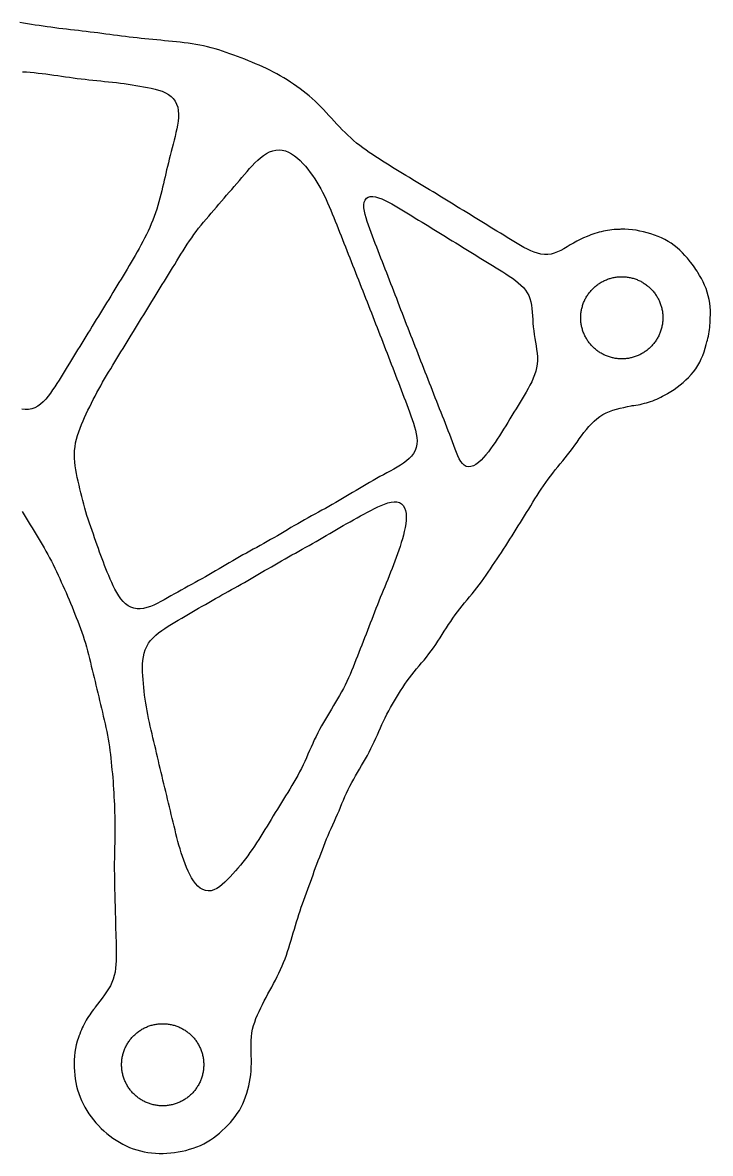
# Model space of a CAD drawing. Header units: metres. Extents: x -163 to 11, y -106 to 38.
# Drawn here: x -75.9 to 11.2, y -105.8 to 37.4 of the extents above; entities that cross this region are included whole.
import ezdxf

# ---------------------------------------------------------------- set-up
doc = ezdxf.new("R2010")
doc.units = ezdxf.units.M

msp = doc.modelspace()

# ---------------------------------------------------------------- linework, layer by layer
at = {"layer": 'ROCKER'}
for points in [[(-75.938, -24.535), (-75.68, -24.948), (-75.423, -25.362), (-75.166, -25.776), (-74.909, -26.189), (-74.653, -26.603), (-74.397, -27.017), (-74.142, -27.432), (-73.888, -27.847), (-73.637, -28.264), (-73.388, -28.682), (-73.144, -29.102), (-72.904, -29.525), (-72.671, -29.951), (-72.442, -30.38), (-72.22, -30.812), (-72.002, -31.248), (-71.789, -31.685), (-71.579, -32.125), (-71.372, -32.566), (-71.167, -33.009), (-70.963, -33.452), (-70.761, -33.897), (-70.562, -34.342), (-70.365, -34.789), (-70.171, -35.237), (-69.981, -35.688), (-69.794, -36.139), (-69.61, -36.593), (-69.428, -37.047), (-69.248, -37.503), (-69.069, -37.959), (-68.892, -38.415), (-68.716, -38.872), (-68.544, -39.331), (-68.378, -39.793), (-68.218, -40.258), (-68.065, -40.727), (-67.92, -41.199), (-67.783, -41.675), (-67.652, -42.154), (-67.525, -42.636), (-67.403, -43.119), (-67.283, -43.604), (-67.165, -44.089), (-67.047, -44.575), (-66.931, -45.061), (-66.814, -45.547), (-66.698, -46.034), (-66.582, -46.52), (-66.466, -47.006), (-66.35, -47.493), (-66.234, -47.979), (-66.118, -48.465), (-66.002, -48.952), (-65.886, -49.438), (-65.771, -49.924), (-65.657, -50.411), (-65.543, -50.897), (-65.431, -51.384), (-65.323, -51.87), (-65.218, -52.357), (-65.12, -52.844), (-65.028, -53.331), (-64.945, -53.818), (-64.87, -54.305), (-64.803, -54.792), (-64.744, -55.279), (-64.691, -55.766), (-64.641, -56.254), (-64.594, -56.741), (-64.548, -57.229), (-64.503, -57.716), (-64.46, -58.204), (-64.42, -58.691), (-64.383, -59.179), (-64.35, -59.667), (-64.321, -60.154), (-64.295, -60.642), (-64.272, -61.129), (-64.251, -61.617), (-64.233, -62.105), (-64.216, -62.592), (-64.202, -63.079), (-64.19, -63.567), (-64.182, -64.054), (-64.178, -64.541), (-64.179, -65.028), (-64.183, -65.515), (-64.192, -66.002), (-64.204, -66.489), (-64.217, -66.978), (-64.23, -67.467), (-64.242, -67.957), (-64.25, -68.448), (-64.255, -68.941), (-64.256, -69.435), (-64.254, -69.93), (-64.249, -70.426), (-64.242, -70.923), (-64.232, -71.421), (-64.222, -71.92), (-64.211, -72.418), (-64.199, -72.917), (-64.187, -73.417), (-64.175, -73.916), (-64.163, -74.415), (-64.151, -74.915), (-64.138, -75.414), (-64.125, -75.913), (-64.111, -76.413), (-64.097, -76.912), (-64.083, -77.411), (-64.068, -77.91), (-64.053, -78.409), (-64.039, -78.908), (-64.026, -79.407), (-64.015, -79.904), (-64.009, -80.401), (-64.009, -80.895), (-64.019, -81.386), (-64.043, -81.872), (-64.087, -82.35), (-64.156, -82.818), (-64.254, -83.274), (-64.385, -83.715), (-64.551, -84.142), (-64.751, -84.554), (-64.981, -84.954), (-65.236, -85.344), (-65.509, -85.728), (-65.794, -86.111), (-66.083, -86.496), (-66.373, -86.886), (-66.66, -87.282), (-66.738, -87.395), (-66.883, -87.571), (-67.052, -87.788), (-67.215, -88.009), (-67.373, -88.234), (-67.526, -88.463), (-67.673, -88.695), (-67.814, -88.931), (-67.949, -89.17), (-68.078, -89.413), (-68.202, -89.659), (-68.319, -89.907), (-68.43, -90.159), (-68.535, -90.413), (-68.634, -90.669), (-68.726, -90.928), (-68.74, -90.969), (-68.802, -91.13), (-68.954, -91.586), (-69.08, -92.047), (-69.18, -92.515), (-69.255, -92.987), (-69.307, -93.463), (-69.336, -93.942), (-69.347, -94.424), (-69.339, -94.906), (-69.315, -95.387), (-69.273, -95.867), (-69.212, -96.343), (-69.131, -96.816), (-69.028, -97.283), (-68.904, -97.744), (-68.757, -98.198), (-68.589, -98.646), (-68.401, -99.087), (-68.194, -99.519), (-67.969, -99.943), (-67.728, -100.358), (-67.47, -100.763), (-67.196, -101.157), (-66.905, -101.54), (-66.599, -101.91), (-66.276, -102.268), (-65.939, -102.612), (-65.585, -102.942), (-65.217, -103.258), (-64.835, -103.559), (-64.441, -103.845), (-64.034, -104.116), (-63.617, -104.37), (-63.191, -104.606), (-62.756, -104.823), (-62.314, -105.019), (-61.864, -105.192), (-61.408, -105.342), (-60.945, -105.468), (-60.477, -105.572), (-60.005, -105.653), (-59.529, -105.714), (-59.049, -105.755), (-58.568, -105.777), (-58.085, -105.78), (-57.601, -105.763), (-57.117, -105.728), (-56.633, -105.673), (-56.151, -105.599), (-55.671, -105.507), (-55.194, -105.396), (-54.723, -105.267), (-54.259, -105.12), (-53.804, -104.952), (-53.358, -104.764), (-52.925, -104.555), (-52.504, -104.325), (-52.096, -104.073), (-51.701, -103.802), (-51.317, -103.512), (-50.946, -103.207), (-50.584, -102.888), (-50.233, -102.558), (-49.892, -102.217), (-49.564, -101.866), (-49.251, -101.504), (-48.955, -101.131), (-48.679, -100.744), (-48.425, -100.344), (-48.194, -99.93), (-47.986, -99.504), (-47.798, -99.066), (-47.629, -98.619), (-47.478, -98.164), (-47.344, -97.704), (-47.226, -97.239), (-47.126, -96.77), (-47.045, -96.297), (-46.983, -95.822), (-46.94, -95.343), (-46.914, -94.862), (-46.903, -94.378), (-46.904, -93.894), (-46.912, -93.408), (-46.924, -92.923), (-46.934, -92.44), (-46.934, -91.958), (-46.92, -91.48), (-46.886, -91.006), (-46.826, -90.536), (-46.739, -90.07), (-46.623, -89.61), (-46.481, -89.153), (-46.316, -88.7), (-46.131, -88.25), (-45.931, -87.803), (-45.718, -87.358), (-45.497, -86.915), (-45.268, -86.474), (-45.035, -86.035), (-44.798, -85.597), (-44.559, -85.16), (-44.32, -84.722), (-44.084, -84.284), (-43.852, -83.844), (-43.626, -83.401), (-43.408, -82.956), (-43.199, -82.507), (-43, -82.054), (-42.812, -81.598), (-42.635, -81.138), (-42.467, -80.675), (-42.309, -80.21), (-42.158, -79.743), (-42.013, -79.275), (-41.873, -78.807), (-41.734, -78.339), (-41.596, -77.872), (-41.457, -77.406), (-41.317, -76.941), (-41.175, -76.476), (-41.03, -76.013), (-40.882, -75.551), (-40.732, -75.09), (-40.579, -74.629), (-40.423, -74.17), (-40.263, -73.712), (-40.1, -73.255), (-39.934, -72.798), (-39.767, -72.342), (-39.599, -71.886), (-39.431, -71.43), (-39.264, -70.974), (-39.097, -70.518), (-38.931, -70.062), (-38.763, -69.607), (-38.593, -69.151), (-38.423, -68.696), (-38.251, -68.241), (-38.08, -67.787), (-37.908, -67.332), (-37.735, -66.879), (-37.559, -66.426), (-37.377, -65.975), (-37.19, -65.525), (-36.995, -65.078), (-36.795, -64.632), (-36.592, -64.188), (-36.388, -63.743), (-36.187, -63.297), (-35.99, -62.85), (-35.799, -62.402), (-35.612, -61.952), (-35.427, -61.502), (-35.241, -61.053), (-35.049, -60.605), (-34.848, -60.161), (-34.638, -59.719), (-34.416, -59.28), (-34.184, -58.845), (-33.944, -58.412), (-33.697, -57.982), (-33.446, -57.552), (-33.193, -57.123), (-32.941, -56.694), (-32.691, -56.265), (-32.446, -55.835), (-32.207, -55.403), (-31.977, -54.97), (-31.755, -54.536), (-31.544, -54.102), (-31.341, -53.667), (-31.144, -53.232), (-30.952, -52.797), (-30.762, -52.363), (-30.57, -51.929), (-30.373, -51.496), (-30.171, -51.063), (-29.96, -50.63), (-29.741, -50.198), (-29.513, -49.766), (-29.278, -49.336), (-29.034, -48.906), (-28.785, -48.478), (-28.53, -48.052), (-28.271, -47.628), (-28.006, -47.207), (-27.736, -46.79), (-27.461, -46.379), (-27.178, -45.974), (-26.888, -45.578), (-26.59, -45.189), (-26.285, -44.809), (-25.973, -44.435), (-25.658, -44.064), (-25.341, -43.695), (-25.027, -43.323), (-24.718, -42.945), (-24.415, -42.561), (-24.119, -42.168), (-23.832, -41.768), (-23.551, -41.36), (-23.276, -40.947), (-23.006, -40.529), (-22.738, -40.109), (-22.471, -39.687), (-22.204, -39.266), (-21.936, -38.847), (-21.664, -38.43), (-21.389, -38.019), (-21.107, -37.613), (-20.818, -37.215), (-20.521, -36.826), (-20.217, -36.444), (-19.906, -36.069), (-19.591, -35.698), (-19.274, -35.328), (-18.959, -34.957), (-18.648, -34.581), (-18.343, -34.199), (-18.045, -33.809), (-17.754, -33.411), (-17.469, -33.007), (-17.188, -32.599), (-16.909, -32.188), (-16.632, -31.775), (-16.355, -31.361), (-16.078, -30.947), (-15.8, -30.534), (-15.523, -30.12), (-15.246, -29.706), (-14.971, -29.29), (-14.698, -28.873), (-14.428, -28.454), (-14.159, -28.033), (-13.893, -27.61), (-13.628, -27.187), (-13.364, -26.762), (-13.101, -26.337), (-12.839, -25.912), (-12.576, -25.486), (-12.314, -25.06), (-12.052, -24.635), (-11.79, -24.209), (-11.527, -23.784), (-11.263, -23.359), (-10.999, -22.935), (-10.732, -22.512), (-10.463, -22.092), (-10.191, -21.674), (-9.913, -21.259), (-9.63, -20.849), (-9.341, -20.444), (-9.044, -20.045), (-8.74, -19.65), (-8.431, -19.261), (-8.117, -18.875), (-7.801, -18.491), (-7.484, -18.107), (-7.17, -17.721), (-6.86, -17.332), (-6.555, -16.939), (-6.256, -16.541), (-5.961, -16.14), (-5.669, -15.737), (-5.378, -15.334), (-5.085, -14.934), (-4.787, -14.539), (-4.481, -14.153), (-4.166, -13.78), (-3.839, -13.423), (-3.498, -13.088), (-3.143, -12.778), (-2.772, -12.497), (-2.385, -12.248), (-1.982, -12.032), (-1.563, -11.849), (-1.13, -11.695), (-0.683, -11.564), (-0.226, -11.45), (0.241, -11.347), (0.714, -11.249), (1.191, -11.15), (1.325, -11.121), (1.519, -11.097), (1.791, -11.056), (2.061, -11.009), (2.331, -10.955), (2.599, -10.894), (2.866, -10.827), (3.131, -10.754), (3.394, -10.674), (3.654, -10.587), (3.913, -10.494), (4.17, -10.395), (4.423, -10.289), (4.675, -10.178), (4.923, -10.06), (5.168, -9.936), (5.411, -9.806), (5.65, -9.671), (5.744, -9.614), (5.8, -9.584), (6.214, -9.338), (6.616, -9.075), (7.008, -8.796), (7.388, -8.503), (7.756, -8.195), (8.112, -7.874), (8.454, -7.538), (8.778, -7.188), (9.083, -6.822), (9.366, -6.441), (9.625, -6.043), (9.86, -5.63), (10.07, -5.203), (10.256, -4.764), (10.421, -4.314), (10.566, -3.856), (10.695, -3.392), (10.782, -3.027), (10.833, -2.843), (10.9, -2.577), (10.96, -2.308), (11.013, -2.039), (11.06, -1.768), (11.1, -1.496), (11.133, -1.223), (11.16, -0.949), (11.18, -0.675), (11.193, -0.401), (11.199, -0.126), (11.199, -0.116), (11.204, -0.047), (11.217, 0.435), (11.211, 0.915), (11.182, 1.394), (11.13, 1.868), (11.052, 2.337), (10.947, 2.8), (10.816, 3.253), (10.662, 3.697), (10.485, 4.129), (10.29, 4.549), (10.079, 4.956), (9.856, 5.351), (9.623, 5.735), (9.579, 5.803), (9.529, 5.885), (9.382, 6.117), (9.229, 6.346), (9.07, 6.57), (8.906, 6.791), (8.737, 7.007), (8.662, 7.099), (8.588, 7.194), (8.302, 7.545), (8.002, 7.891), (7.687, 8.228), (7.357, 8.555), (7.011, 8.866), (6.647, 9.159), (6.265, 9.43), (5.867, 9.679), (5.453, 9.905), (5.024, 10.109), (4.584, 10.294), (4.135, 10.462), (3.679, 10.616), (3.217, 10.755), (2.752, 10.879), (2.283, 10.986), (1.81, 11.075), (1.336, 11.143), (0.858, 11.187), (0.378, 11.208), (-0.103, 11.204), (-0.236, 11.197), (-0.424, 11.192), (-0.698, 11.178), (-0.973, 11.158), (-1.246, 11.13), (-1.519, 11.097), (-1.791, 11.056), (-2.061, 11.009), (-2.331, 10.955), (-2.599, 10.894), (-2.866, 10.827), (-3.131, 10.754), (-3.394, 10.674), (-3.654, 10.587), (-3.913, 10.494), (-4.17, 10.395), (-4.3, 10.341), (-4.39, 10.308), (-4.837, 10.124), (-5.274, 9.921), (-5.7, 9.701), (-6.117, 9.467), (-6.526, 9.224), (-6.929, 8.98), (-7.331, 8.743), (-7.733, 8.524), (-8.137, 8.332), (-8.546, 8.179), (-8.96, 8.071), (-9.38, 8.015), (-9.804, 8.013), (-10.233, 8.064), (-10.663, 8.164), (-11.095, 8.308), (-11.527, 8.487), (-11.958, 8.693), (-12.388, 8.919), (-12.817, 9.159), (-13.245, 9.408), (-13.672, 9.663), (-14.099, 9.921), (-14.525, 10.181), (-14.951, 10.442), (-15.377, 10.704), (-15.803, 10.966), (-16.229, 11.227), (-16.655, 11.489), (-17.081, 11.751), (-17.507, 12.013), (-17.933, 12.275), (-18.359, 12.537), (-18.785, 12.799), (-19.211, 13.06), (-19.637, 13.322), (-20.063, 13.584), (-20.489, 13.846), (-20.915, 14.108), (-21.341, 14.369), (-21.767, 14.631), (-22.193, 14.893), (-22.619, 15.154), (-23.046, 15.415), (-23.473, 15.676), (-23.9, 15.936), (-24.327, 16.195), (-24.755, 16.454), (-25.183, 16.713), (-25.611, 16.97), (-26.04, 17.228), (-26.468, 17.485), (-26.897, 17.742), (-27.325, 18), (-27.753, 18.259), (-28.18, 18.519), (-28.606, 18.78), (-29.032, 19.043), (-29.456, 19.308), (-29.879, 19.574), (-30.301, 19.842), (-30.721, 20.111), (-31.14, 20.383), (-31.557, 20.658), (-31.97, 20.937), (-32.38, 21.221), (-32.784, 21.511), (-33.181, 21.809), (-33.57, 22.117), (-33.951, 22.435), (-34.324, 22.762), (-34.688, 23.1), (-35.045, 23.446), (-35.395, 23.799), (-35.74, 24.158), (-36.081, 24.522), (-36.42, 24.888), (-36.757, 25.256), (-37.095, 25.623), (-37.433, 25.99), (-37.775, 26.353), (-38.12, 26.712), (-38.47, 27.066), (-38.827, 27.412), (-39.191, 27.75), (-39.563, 28.078), (-39.943, 28.397), (-40.333, 28.704), (-40.73, 29.002), (-41.135, 29.291), (-41.546, 29.571), (-41.963, 29.843), (-42.385, 30.109), (-42.811, 30.368), (-43.241, 30.62), (-43.675, 30.865), (-44.113, 31.102), (-44.555, 31.331), (-45.002, 31.55), (-45.452, 31.761), (-45.906, 31.964), (-46.363, 32.16), (-46.823, 32.351), (-47.284, 32.538), (-47.747, 32.723), (-48.21, 32.905), (-48.675, 33.085), (-49.14, 33.262), (-49.607, 33.435), (-50.076, 33.602), (-50.548, 33.761), (-51.022, 33.911), (-51.499, 34.052), (-51.979, 34.183), (-52.461, 34.303), (-52.946, 34.413), (-53.434, 34.513), (-53.924, 34.602), (-54.415, 34.683), (-54.908, 34.755), (-55.403, 34.82), (-55.898, 34.879), (-56.395, 34.933), (-56.891, 34.984), (-57.389, 35.032), (-57.886, 35.079), (-58.383, 35.126), (-58.881, 35.173), (-59.378, 35.22), (-59.876, 35.269), (-60.373, 35.319), (-60.87, 35.372), (-61.367, 35.426), (-61.863, 35.483), (-62.359, 35.541), (-62.856, 35.602), (-63.351, 35.665), (-63.847, 35.73), (-64.342, 35.795), (-64.838, 35.861), (-65.333, 35.926), (-65.829, 35.991), (-66.325, 36.055), (-66.82, 36.117), (-67.316, 36.177), (-67.813, 36.236), (-68.309, 36.293), (-68.805, 36.35), (-69.302, 36.407), (-69.798, 36.464), (-70.294, 36.522), (-70.79, 36.582), (-71.286, 36.644), (-71.782, 36.708), (-72.277, 36.774), (-72.772, 36.843), (-73.267, 36.914), (-73.761, 36.987), (-74.255, 37.062), (-74.749, 37.138), (-75.243, 37.214), (-75.737, 37.291), (-76.231, 37.368)], [(-75.88, 31.147), (-75.386, 31.119), (-74.89, 31.082), (-74.394, 31.038), (-73.898, 30.987), (-73.402, 30.93), (-72.906, 30.869), (-72.412, 30.803), (-71.917, 30.734), (-71.423, 30.662), (-70.929, 30.588), (-70.435, 30.515), (-69.941, 30.444), (-69.447, 30.375), (-68.952, 30.309), (-68.457, 30.248), (-67.961, 30.19), (-67.465, 30.136), (-66.968, 30.084), (-66.471, 30.033), (-65.974, 29.984), (-65.477, 29.934), (-64.98, 29.883), (-64.484, 29.829), (-63.988, 29.773), (-63.492, 29.712), (-62.998, 29.647), (-62.503, 29.577), (-62.01, 29.503), (-61.518, 29.425), (-61.027, 29.343), (-60.538, 29.256), (-60.053, 29.164), (-59.573, 29.063), (-59.102, 28.951), (-58.644, 28.822), (-58.205, 28.671), (-57.792, 28.492), (-57.412, 28.279), (-57.073, 28.03), (-56.782, 27.742), (-56.543, 27.416), (-56.36, 27.053), (-56.232, 26.659), (-56.157, 26.239), (-56.129, 25.798), (-56.143, 25.341), (-56.189, 24.873), (-56.261, 24.399), (-56.353, 23.92), (-56.457, 23.439), (-56.569, 22.957), (-56.687, 22.474), (-56.808, 21.993), (-56.929, 21.513), (-57.051, 21.035), (-57.171, 20.561), (-57.29, 20.093), (-57.405, 19.63), (-57.518, 19.174), (-57.627, 18.725), (-57.733, 18.281), (-57.835, 17.842), (-57.936, 17.403), (-58.036, 16.964), (-58.138, 16.52), (-58.243, 16.07), (-58.354, 15.615), (-58.471, 15.154), (-58.597, 14.688), (-58.733, 14.22), (-58.879, 13.751), (-59.036, 13.283), (-59.203, 12.817), (-59.382, 12.353), (-59.57, 11.893), (-59.768, 11.436), (-59.976, 10.983), (-60.191, 10.534), (-60.414, 10.087), (-60.644, 9.644), (-60.879, 9.204), (-61.119, 8.766), (-61.363, 8.33), (-61.61, 7.895), (-61.861, 7.463), (-62.113, 7.032), (-62.368, 6.602), (-62.625, 6.172), (-62.882, 5.744), (-63.141, 5.316), (-63.401, 4.889), (-63.661, 4.462), (-63.922, 4.036), (-64.183, 3.609), (-64.445, 3.183), (-64.706, 2.757), (-64.968, 2.331), (-65.23, 1.905), (-65.491, 1.479), (-65.753, 1.053), (-66.015, 0.627), (-66.277, 0.201), (-66.539, -0.225), (-66.801, -0.651), (-67.062, -1.077), (-67.324, -1.503), (-67.586, -1.929), (-67.848, -2.355), (-68.11, -2.781), (-68.372, -3.207), (-68.633, -3.633), (-68.895, -4.059), (-69.157, -4.485), (-69.419, -4.911), (-69.681, -5.337), (-69.943, -5.762), (-70.205, -6.188), (-70.467, -6.614), (-70.729, -7.039), (-70.992, -7.464), (-71.256, -7.888), (-71.522, -8.309), (-71.791, -8.727), (-72.065, -9.138), (-72.346, -9.539), (-72.636, -9.925), (-72.938, -10.29), (-73.255, -10.626), (-73.589, -10.925), (-73.942, -11.179), (-74.314, -11.38), (-74.703, -11.523), (-75.108, -11.605), (-75.525, -11.625), (-75.95, -11.587)]]:
    msp.add_lwpolyline(points, dxfattribs=at)
for points in [[(-65.955, -30.093), (-66.109, -29.657), (-66.263, -29.213), (-66.42, -28.764), (-66.58, -28.308), (-66.744, -27.849), (-66.91, -27.386), (-67.077, -26.921), (-67.242, -26.454), (-67.405, -25.984), (-67.562, -25.513), (-67.713, -25.038), (-67.857, -24.562), (-67.994, -24.082), (-68.126, -23.601), (-68.252, -23.118), (-68.375, -22.634), (-68.494, -22.149), (-68.611, -21.664), (-68.725, -21.177), (-68.835, -20.691), (-68.94, -20.204), (-69.038, -19.717), (-69.126, -19.23), (-69.2, -18.743), (-69.255, -18.257), (-69.289, -17.771), (-69.297, -17.287), (-69.277, -16.805), (-69.228, -16.326), (-69.149, -15.849), (-69.043, -15.376), (-68.912, -14.907), (-68.76, -14.441), (-68.59, -13.978), (-68.407, -13.518), (-68.213, -13.061), (-68.01, -12.606), (-67.802, -12.152), (-67.589, -11.701), (-67.371, -11.252), (-67.149, -10.804), (-66.924, -10.358), (-66.694, -9.915), (-66.46, -9.473), (-66.222, -9.034), (-65.979, -8.598), (-65.733, -8.163), (-65.483, -7.73), (-65.23, -7.299), (-64.974, -6.87), (-64.716, -6.442), (-64.457, -6.014), (-64.197, -5.587), (-63.936, -5.16), (-63.675, -4.734), (-63.414, -4.308), (-63.152, -3.882), (-62.89, -3.456), (-62.628, -3.03), (-62.367, -2.604), (-62.105, -2.178), (-61.843, -1.752), (-61.581, -1.326), (-61.319, -0.9), (-61.057, -0.474), (-60.795, -0.048), (-60.534, 0.378), (-60.272, 0.804), (-60.01, 1.23), (-59.748, 1.656), (-59.486, 2.081), (-59.224, 2.507), (-58.962, 2.933), (-58.701, 3.359), (-58.439, 3.785), (-58.177, 4.211), (-57.915, 4.637), (-57.653, 5.063), (-57.391, 5.489), (-57.129, 5.915), (-56.867, 6.341), (-56.605, 6.767), (-56.343, 7.192), (-56.08, 7.617), (-55.816, 8.042), (-55.551, 8.466), (-55.284, 8.887), (-55.014, 9.307), (-54.739, 9.723), (-54.459, 10.135), (-54.172, 10.542), (-53.878, 10.942), (-53.576, 11.337), (-53.267, 11.725), (-52.951, 12.108), (-52.631, 12.488), (-52.307, 12.865), (-51.983, 13.241), (-51.658, 13.618), (-51.334, 13.995), (-51.011, 14.373), (-50.689, 14.752), (-50.365, 15.129), (-50.041, 15.507), (-49.716, 15.883), (-49.389, 16.258), (-49.063, 16.634), (-48.738, 17.01), (-48.414, 17.387), (-48.09, 17.764), (-47.768, 18.142), (-47.444, 18.517), (-47.117, 18.888), (-46.785, 19.252), (-46.445, 19.604), (-46.097, 19.94), (-45.738, 20.253), (-45.369, 20.539), (-44.989, 20.788), (-44.599, 20.993), (-44.201, 21.146), (-43.797, 21.241), (-43.39, 21.272), (-42.982, 21.239), (-42.58, 21.142), (-42.184, 20.986), (-41.799, 20.776), (-41.425, 20.52), (-41.064, 20.226), (-40.717, 19.902), (-40.382, 19.553), (-40.059, 19.187), (-39.748, 18.806), (-39.448, 18.413), (-39.159, 18.01), (-38.881, 17.6), (-38.615, 17.181), (-38.359, 16.755), (-38.116, 16.323), (-37.883, 15.884), (-37.661, 15.439), (-37.448, 14.99), (-37.244, 14.537), (-37.045, 14.081), (-36.852, 13.622), (-36.661, 13.162), (-36.473, 12.7), (-36.286, 12.238), (-36.1, 11.776), (-35.916, 11.313), (-35.732, 10.849), (-35.549, 10.386), (-35.366, 9.922), (-35.183, 9.458), (-35, 8.995), (-34.816, 8.531), (-34.633, 8.068), (-34.45, 7.604), (-34.267, 7.141), (-34.085, 6.677), (-33.902, 6.213), (-33.719, 5.749), (-33.536, 5.286), (-33.353, 4.822), (-33.17, 4.358), (-32.987, 3.895), (-32.805, 3.431), (-32.622, 2.967), (-32.44, 2.503), (-32.258, 2.039), (-32.075, 1.575), (-31.893, 1.111), (-31.71, 0.647), (-31.528, 0.183), (-31.347, -0.282), (-31.166, -0.746), (-30.985, -1.211), (-30.804, -1.675), (-30.623, -2.14), (-30.442, -2.605), (-30.261, -3.07), (-30.08, -3.535), (-29.901, -4), (-29.721, -4.465), (-29.543, -4.931), (-29.364, -5.397), (-29.185, -5.863), (-29.006, -6.329), (-28.827, -6.794), (-28.648, -7.26), (-28.47, -7.726), (-28.292, -8.193), (-28.114, -8.659), (-27.937, -9.126), (-27.76, -9.592), (-27.582, -10.058), (-27.405, -10.525), (-27.228, -10.991), (-27.052, -11.457), (-26.878, -11.923), (-26.708, -12.39), (-26.544, -12.856), (-26.388, -13.321), (-26.244, -13.785), (-26.119, -14.246), (-26.019, -14.702), (-25.953, -15.15), (-25.929, -15.589), (-25.955, -16.014), (-26.036, -16.422), (-26.175, -16.809), (-26.372, -17.174), (-26.624, -17.515), (-26.924, -17.832), (-27.264, -18.127), (-27.638, -18.404), (-28.036, -18.665), (-28.451, -18.915), (-28.877, -19.158), (-29.311, -19.397), (-29.747, -19.634), (-30.185, -19.871), (-30.623, -20.111), (-31.06, -20.353), (-31.495, -20.597), (-31.928, -20.845), (-32.36, -21.096), (-32.791, -21.35), (-33.22, -21.605), (-33.648, -21.862), (-34.076, -22.119), (-34.505, -22.377), (-34.933, -22.633), (-35.363, -22.888), (-35.794, -23.14), (-36.227, -23.39), (-36.661, -23.636), (-37.097, -23.88), (-37.534, -24.122), (-37.972, -24.361), (-38.411, -24.6), (-38.849, -24.839), (-39.287, -25.079), (-39.724, -25.321), (-40.16, -25.565), (-40.594, -25.812), (-41.026, -26.062), (-41.458, -26.314), (-41.888, -26.568), (-42.317, -26.823), (-42.746, -27.079), (-43.176, -27.333), (-43.606, -27.587), (-44.038, -27.838), (-44.471, -28.087), (-44.905, -28.334), (-45.341, -28.578), (-45.778, -28.82), (-46.216, -29.061), (-46.654, -29.301), (-47.092, -29.541), (-47.53, -29.782), (-47.966, -30.025), (-48.402, -30.27), (-48.836, -30.517), (-49.269, -30.766), (-49.701, -31.018), (-50.131, -31.271), (-50.562, -31.524), (-50.992, -31.778), (-51.422, -32.032), (-51.854, -32.284), (-52.286, -32.534), (-52.719, -32.782), (-53.154, -33.028), (-53.59, -33.271), (-54.027, -33.513), (-54.465, -33.754), (-54.903, -33.995), (-55.341, -34.235), (-55.778, -34.477), (-56.215, -34.72), (-56.65, -34.964), (-57.085, -35.209), (-57.518, -35.453), (-57.951, -35.695), (-58.384, -35.93), (-58.818, -36.154), (-59.251, -36.361), (-59.684, -36.542), (-60.116, -36.69), (-60.544, -36.795), (-60.966, -36.85), (-61.378, -36.846), (-61.775, -36.779), (-62.154, -36.649), (-62.511, -36.456), (-62.845, -36.206), (-63.154, -35.904), (-63.439, -35.56), (-63.702, -35.183), (-63.946, -34.781), (-64.173, -34.362), (-64.386, -33.933), (-64.588, -33.5), (-64.781, -33.067), (-64.967, -32.637), (-65.145, -32.211), (-65.317, -31.788), (-65.483, -31.368), (-65.644, -30.947), (-65.801, -30.522)], [(-11.513, 2.032), (-11.434, 1.612), (-11.379, 1.175), (-11.341, 0.724), (-11.313, 0.262), (-11.285, -0.209), (-11.253, -0.685), (-11.212, -1.164), (-11.158, -1.645), (-11.093, -2.125), (-11.017, -2.604), (-10.935, -3.081), (-10.853, -3.555), (-10.779, -4.025), (-10.72, -4.492), (-10.685, -4.955), (-10.681, -5.414), (-10.712, -5.87), (-10.782, -6.322), (-10.89, -6.77), (-11.033, -7.215), (-11.207, -7.657), (-11.406, -8.095), (-11.626, -8.53), (-11.86, -8.963), (-12.104, -9.394), (-12.355, -9.823), (-12.611, -10.251), (-12.869, -10.679), (-13.129, -11.105), (-13.39, -11.532), (-13.651, -11.958), (-13.913, -12.384), (-14.175, -12.81), (-14.438, -13.235), (-14.701, -13.66), (-14.965, -14.085), (-15.23, -14.509), (-15.497, -14.93), (-15.767, -15.35), (-16.041, -15.766), (-16.32, -16.177), (-16.605, -16.581), (-16.898, -16.973), (-17.198, -17.35), (-17.507, -17.706), (-17.824, -18.032), (-18.146, -18.319), (-18.47, -18.556), (-18.793, -18.732), (-19.107, -18.838), (-19.407, -18.866), (-19.689, -18.812), (-19.949, -18.676), (-20.185, -18.463), (-20.398, -18.182), (-20.592, -17.845), (-20.772, -17.463), (-20.942, -17.048), (-21.108, -16.612), (-21.273, -16.162), (-21.441, -15.704), (-21.612, -15.242), (-21.787, -14.778), (-21.965, -14.313), (-22.145, -13.849), (-22.327, -13.385), (-22.511, -12.92), (-22.694, -12.457), (-22.879, -11.993), (-23.063, -11.529), (-23.246, -11.065), (-23.429, -10.6), (-23.612, -10.136), (-23.794, -9.671), (-23.975, -9.206), (-24.157, -8.742), (-24.339, -8.277), (-24.521, -7.812), (-24.703, -7.347), (-24.884, -6.882), (-25.066, -6.417), (-25.247, -5.952), (-25.428, -5.487), (-25.609, -5.022), (-25.79, -4.556), (-25.972, -4.091), (-26.153, -3.626), (-26.334, -3.161), (-26.515, -2.696), (-26.696, -2.231), (-26.877, -1.765), (-27.058, -1.3), (-27.239, -0.835), (-27.42, -0.369), (-27.601, 0.096), (-27.782, 0.561), (-27.963, 1.026), (-28.143, 1.492), (-28.324, 1.957), (-28.504, 2.423), (-28.684, 2.888), (-28.865, 3.353), (-29.046, 3.819), (-29.227, 4.284), (-29.408, 4.749), (-29.588, 5.215), (-29.768, 5.68), (-29.948, 6.146), (-30.129, 6.611), (-30.309, 7.076), (-30.49, 7.541), (-30.671, 8.006), (-30.851, 8.472), (-31.031, 8.937), (-31.211, 9.402), (-31.39, 9.868), (-31.568, 10.333), (-31.744, 10.798), (-31.917, 11.262), (-32.084, 11.725), (-32.24, 12.185), (-32.382, 12.64), (-32.501, 13.086), (-32.591, 13.516), (-32.644, 13.923), (-32.65, 14.298), (-32.604, 14.63), (-32.5, 14.908), (-32.338, 15.125), (-32.118, 15.273), (-31.846, 15.351), (-31.529, 15.361), (-31.175, 15.308), (-30.793, 15.2), (-30.393, 15.048), (-29.979, 14.861), (-29.558, 14.648), (-29.133, 14.417), (-28.707, 14.173), (-28.28, 13.923), (-27.852, 13.667), (-27.426, 13.409), (-26.999, 13.149), (-26.572, 12.889), (-26.146, 12.627), (-25.72, 12.366), (-25.294, 12.104), (-24.868, 11.842), (-24.442, 11.581), (-24.016, 11.319), (-23.59, 11.057), (-23.164, 10.795), (-22.738, 10.533), (-22.312, 10.271), (-21.886, 10.01), (-21.46, 9.748), (-21.034, 9.486), (-20.608, 9.224), (-20.182, 8.962), (-19.757, 8.7), (-19.331, 8.438), (-18.905, 8.177), (-18.479, 7.915), (-18.053, 7.653), (-17.627, 7.391), (-17.201, 7.129), (-16.775, 6.867), (-16.35, 6.605), (-15.926, 6.342), (-15.502, 6.078), (-15.082, 5.814), (-14.665, 5.547), (-14.256, 5.278), (-13.856, 5.005), (-13.472, 4.726), (-13.107, 4.44), (-12.769, 4.144), (-12.462, 3.836), (-12.192, 3.513), (-11.961, 3.172), (-11.772, 2.812), (-11.624, 2.432)], [(-2.723, -4.43), (-2.831, -4.362), (-2.937, -4.291), (-3.042, -4.218), (-3.144, -4.142), (-3.245, -4.063), (-3.344, -3.982), (-3.441, -3.899), (-3.535, -3.813), (-3.628, -3.726), (-3.718, -3.635), (-3.806, -3.543), (-3.892, -3.449), (-3.975, -3.352), (-4.056, -3.253), (-4.135, -3.153), (-4.211, -3.051), (-4.285, -2.946), (-4.356, -2.84), (-4.424, -2.732), (-4.49, -2.623), (-4.553, -2.512), (-4.613, -2.4), (-4.671, -2.286), (-4.725, -2.17), (-4.777, -2.054), (-4.826, -1.936), (-4.872, -1.817), (-4.915, -1.697), (-4.956, -1.576), (-4.993, -1.453), (-5.027, -1.331), (-5.058, -1.207), (-5.086, -1.082), (-5.111, -0.957), (-5.133, -0.831), (-5.152, -0.705), (-5.168, -0.579), (-5.18, -0.452), (-5.19, -0.324), (-5.196, -0.197), (-5.2, -0.069), (-5.2, 0.058), (-5.197, 0.186), (-5.191, 0.313), (-5.181, 0.441), (-5.169, 0.568), (-5.153, 0.694), (-5.135, 0.821), (-5.113, 0.947), (-5.088, 1.072), (-5.061, 1.196), (-5.03, 1.32), (-4.996, 1.443), (-4.959, 1.565), (-4.919, 1.687), (-4.876, 1.807), (-4.83, 1.926), (-4.782, 2.044), (-4.73, 2.161), (-4.675, 2.276), (-4.618, 2.39), (-4.558, 2.503), (-4.495, 2.614), (-4.43, 2.723), (-4.362, 2.831), (-4.291, 2.937), (-4.218, 3.042), (-4.142, 3.144), (-4.063, 3.245), (-3.982, 3.344), (-3.899, 3.441), (-3.813, 3.535), (-3.726, 3.628), (-3.635, 3.718), (-3.543, 3.806), (-3.449, 3.892), (-3.352, 3.975), (-3.253, 4.056), (-3.153, 4.135), (-3.051, 4.211), (-2.946, 4.285), (-2.84, 4.356), (-2.732, 4.424), (-2.623, 4.49), (-2.512, 4.553), (-2.4, 4.613), (-2.286, 4.671), (-2.17, 4.725), (-2.054, 4.777), (-1.936, 4.826), (-1.817, 4.872), (-1.697, 4.915), (-1.576, 4.956), (-1.453, 4.993), (-1.331, 5.027), (-1.207, 5.058), (-1.082, 5.086), (-0.957, 5.111), (-0.831, 5.133), (-0.705, 5.152), (-0.579, 5.168), (-0.452, 5.18), (-0.324, 5.19), (-0.197, 5.196), (-0.069, 5.2), (0.058, 5.2), (0.186, 5.197), (0.313, 5.191), (0.441, 5.181), (0.568, 5.169), (0.694, 5.153), (0.821, 5.135), (0.947, 5.113), (1.072, 5.088), (1.196, 5.061), (1.32, 5.03), (1.443, 4.996), (1.565, 4.959), (1.687, 4.919), (1.807, 4.876), (1.926, 4.83), (2.044, 4.782), (2.161, 4.73), (2.276, 4.675), (2.39, 4.618), (2.503, 4.558), (2.614, 4.495), (2.723, 4.43), (2.831, 4.362), (2.937, 4.291), (3.042, 4.218), (3.144, 4.142), (3.245, 4.063), (3.344, 3.982), (3.441, 3.899), (3.535, 3.813), (3.628, 3.726), (3.718, 3.635), (3.806, 3.543), (3.892, 3.449), (3.975, 3.352), (4.056, 3.253), (4.135, 3.153), (4.211, 3.051), (4.285, 2.946), (4.356, 2.84), (4.424, 2.732), (4.49, 2.623), (4.553, 2.512), (4.613, 2.4), (4.671, 2.286), (4.725, 2.17), (4.777, 2.054), (4.826, 1.936), (4.872, 1.817), (4.915, 1.697), (4.956, 1.576), (4.993, 1.453), (5.027, 1.331), (5.058, 1.207), (5.086, 1.082), (5.111, 0.957), (5.133, 0.831), (5.152, 0.705), (5.168, 0.579), (5.18, 0.452), (5.19, 0.324), (5.196, 0.197), (5.2, 0.069), (5.2, -0.058), (5.197, -0.186), (5.191, -0.313), (5.181, -0.441), (5.169, -0.568), (5.153, -0.694), (5.135, -0.821), (5.113, -0.947), (5.088, -1.072), (5.061, -1.196), (5.03, -1.32), (4.996, -1.443), (4.959, -1.565), (4.919, -1.687), (4.876, -1.807), (4.83, -1.926), (4.782, -2.044), (4.73, -2.161), (4.675, -2.276), (4.618, -2.39), (4.558, -2.503), (4.495, -2.614), (4.43, -2.723), (4.362, -2.831), (4.291, -2.937), (4.218, -3.042), (4.142, -3.144), (4.063, -3.245), (3.982, -3.344), (3.899, -3.441), (3.813, -3.535), (3.726, -3.628), (3.635, -3.718), (3.543, -3.806), (3.449, -3.892), (3.352, -3.975), (3.253, -4.056), (3.153, -4.135), (3.051, -4.211), (2.946, -4.285), (2.84, -4.356), (2.732, -4.424), (2.623, -4.49), (2.512, -4.553), (2.4, -4.613), (2.286, -4.671), (2.17, -4.725), (2.054, -4.777), (1.936, -4.826), (1.817, -4.872), (1.697, -4.915), (1.576, -4.956), (1.453, -4.993), (1.331, -5.027), (1.207, -5.058), (1.082, -5.086), (0.957, -5.111), (0.831, -5.133), (0.705, -5.152), (0.579, -5.168), (0.452, -5.18), (0.324, -5.19), (0.197, -5.196), (0.069, -5.2), (-0.058, -5.2), (-0.186, -5.197), (-0.313, -5.191), (-0.441, -5.181), (-0.568, -5.169), (-0.694, -5.153), (-0.821, -5.135), (-0.947, -5.113), (-1.072, -5.088), (-1.196, -5.061), (-1.32, -5.03), (-1.443, -4.996), (-1.565, -4.959), (-1.687, -4.919), (-1.807, -4.876), (-1.926, -4.83), (-2.044, -4.782), (-2.161, -4.73), (-2.276, -4.675), (-2.39, -4.618), (-2.503, -4.558), (-2.614, -4.495)], [(-48.606, -33.957), (-48.196, -33.727), (-47.781, -33.492), (-47.363, -33.254), (-46.941, -33.011), (-46.516, -32.764), (-46.089, -32.515), (-45.661, -32.263), (-45.232, -32.011), (-44.802, -31.759), (-44.371, -31.507), (-43.939, -31.256), (-43.506, -31.006), (-43.072, -30.758), (-42.637, -30.512), (-42.202, -30.267), (-41.765, -30.024), (-41.329, -29.781), (-40.892, -29.538), (-40.455, -29.295), (-40.019, -29.052), (-39.583, -28.807), (-39.148, -28.56), (-38.714, -28.313), (-38.281, -28.063), (-37.849, -27.812), (-37.418, -27.56), (-36.987, -27.308), (-36.555, -27.056), (-36.124, -26.804), (-35.691, -26.554), (-35.258, -26.305), (-34.824, -26.057), (-34.389, -25.811), (-33.954, -25.566), (-33.517, -25.323), (-33.08, -25.082), (-32.642, -24.843), (-32.203, -24.608), (-31.764, -24.376), (-31.326, -24.152), (-30.889, -23.939), (-30.455, -23.744), (-30.026, -23.573), (-29.606, -23.435), (-29.202, -23.339), (-28.82, -23.297), (-28.468, -23.315), (-28.154, -23.399), (-27.884, -23.552), (-27.664, -23.773), (-27.497, -24.057), (-27.382, -24.395), (-27.316, -24.778), (-27.295, -25.196), (-27.312, -25.639), (-27.362, -26.098), (-27.438, -26.568), (-27.536, -27.042), (-27.652, -27.518), (-27.782, -27.993), (-27.924, -28.467), (-28.077, -28.939), (-28.236, -29.409), (-28.402, -29.878), (-28.571, -30.345), (-28.743, -30.811), (-28.917, -31.277), (-29.094, -31.741), (-29.274, -32.204), (-29.456, -32.666), (-29.642, -33.127), (-29.83, -33.586), (-30.018, -34.046), (-30.207, -34.505), (-30.394, -34.965), (-30.579, -35.426), (-30.762, -35.888), (-30.942, -36.351), (-31.122, -36.814), (-31.302, -37.277), (-31.481, -37.741), (-31.661, -38.205), (-31.842, -38.668), (-32.022, -39.132), (-32.201, -39.596), (-32.381, -40.059), (-32.561, -40.523), (-32.742, -40.986), (-32.924, -41.449), (-33.108, -41.911), (-33.292, -42.373), (-33.476, -42.835), (-33.66, -43.296), (-33.844, -43.758), (-34.029, -44.219), (-34.217, -44.678), (-34.409, -45.136), (-34.607, -45.591), (-34.814, -46.041), (-35.03, -46.488), (-35.255, -46.931), (-35.489, -47.37), (-35.732, -47.805), (-35.98, -48.237), (-36.233, -48.667), (-36.489, -49.096), (-36.746, -49.524), (-37.004, -49.952), (-37.262, -50.38), (-37.517, -50.809), (-37.769, -51.24), (-38.017, -51.673), (-38.258, -52.108), (-38.491, -52.548), (-38.716, -52.991), (-38.932, -53.438), (-39.14, -53.889), (-39.342, -54.342), (-39.539, -54.798), (-39.736, -55.253), (-39.935, -55.708), (-40.139, -56.161), (-40.35, -56.61), (-40.57, -57.055), (-40.799, -57.496), (-41.036, -57.934), (-41.281, -58.368), (-41.531, -58.799), (-41.785, -59.229), (-42.042, -59.657), (-42.301, -60.085), (-42.561, -60.511), (-42.823, -60.938), (-43.084, -61.364), (-43.346, -61.79), (-43.607, -62.216), (-43.869, -62.642), (-44.131, -63.068), (-44.393, -63.494), (-44.655, -63.919), (-44.917, -64.345), (-45.18, -64.77), (-45.443, -65.195), (-45.707, -65.62), (-45.974, -66.042), (-46.242, -66.463), (-46.515, -66.881), (-46.792, -67.295), (-47.076, -67.704), (-47.366, -68.107), (-47.665, -68.504), (-47.971, -68.894), (-48.285, -69.278), (-48.605, -69.657), (-48.929, -70.03), (-49.256, -70.397), (-49.586, -70.758), (-49.919, -71.108), (-50.254, -71.441), (-50.594, -71.75), (-50.939, -72.024), (-51.29, -72.252), (-51.646, -72.424), (-52.005, -72.528), (-52.362, -72.56), (-52.713, -72.514), (-53.052, -72.393), (-53.376, -72.2), (-53.681, -71.942), (-53.965, -71.631), (-54.229, -71.275), (-54.474, -70.885), (-54.7, -70.469), (-54.912, -70.034), (-55.109, -69.587), (-55.294, -69.13), (-55.467, -68.666), (-55.63, -68.196), (-55.783, -67.723), (-55.928, -67.246), (-56.066, -66.767), (-56.197, -66.285), (-56.324, -65.802), (-56.447, -65.318), (-56.567, -64.833), (-56.686, -64.348), (-56.804, -63.862), (-56.921, -63.376), (-57.038, -62.89), (-57.155, -62.404), (-57.272, -61.917), (-57.389, -61.431), (-57.506, -60.945), (-57.624, -60.459), (-57.742, -59.974), (-57.86, -59.488), (-57.978, -59.002), (-58.096, -58.516), (-58.213, -58.03), (-58.329, -57.544), (-58.445, -57.057), (-58.56, -56.571), (-58.674, -56.084), (-58.788, -55.597), (-58.902, -55.11), (-59.016, -54.624), (-59.13, -54.137), (-59.245, -53.65), (-59.359, -53.163), (-59.473, -52.677), (-59.586, -52.19), (-59.698, -51.703), (-59.807, -51.215), (-59.913, -50.727), (-60.014, -50.239), (-60.109, -49.749), (-60.198, -49.259), (-60.278, -48.767), (-60.352, -48.275), (-60.417, -47.781), (-60.477, -47.287), (-60.53, -46.792), (-60.578, -46.298), (-60.62, -45.803), (-60.655, -45.31), (-60.679, -44.818), (-60.688, -44.329), (-60.678, -43.846), (-60.642, -43.369), (-60.576, -42.903), (-60.474, -42.451), (-60.332, -42.016), (-60.148, -41.601), (-59.922, -41.208), (-59.655, -40.84), (-59.35, -40.496), (-59.012, -40.174), (-58.645, -39.873), (-58.257, -39.588), (-57.853, -39.316), (-57.437, -39.054), (-57.013, -38.798), (-56.585, -38.545), (-56.155, -38.293), (-55.724, -38.042), (-55.293, -37.79), (-54.863, -37.537), (-54.433, -37.284), (-54.003, -37.03), (-53.575, -36.777), (-53.147, -36.525), (-52.72, -36.275), (-52.296, -36.028), (-51.874, -35.785), (-51.455, -35.546), (-51.041, -35.312), (-50.631, -35.081), (-50.224, -34.855), (-49.82, -34.631), (-49.417, -34.407), (-49.013, -34.183)], [(-60.745, -99.056), (-60.855, -98.991), (-60.963, -98.922), (-61.069, -98.852), (-61.173, -98.778), (-61.276, -98.702), (-61.376, -98.624), (-61.475, -98.543), (-61.572, -98.46), (-61.667, -98.374), (-61.759, -98.286), (-61.849, -98.196), (-61.938, -98.104), (-62.023, -98.009), (-62.107, -97.913), (-62.188, -97.814), (-62.266, -97.714), (-62.343, -97.611), (-62.416, -97.507), (-62.487, -97.401), (-62.556, -97.293), (-62.621, -97.184), (-62.684, -97.073), (-62.745, -96.96), (-62.802, -96.846), (-62.857, -96.731), (-62.909, -96.614), (-62.958, -96.497), (-63.004, -96.378), (-63.047, -96.257), (-63.087, -96.136), (-63.124, -96.014), (-63.158, -95.891), (-63.189, -95.768), (-63.218, -95.643), (-63.243, -95.518), (-63.265, -95.392), (-63.283, -95.266), (-63.299, -95.139), (-63.312, -95.012), (-63.321, -94.885), (-63.328, -94.758), (-63.331, -94.63), (-63.331, -94.502), (-63.328, -94.375), (-63.322, -94.247), (-63.313, -94.12), (-63.3, -93.993), (-63.285, -93.866), (-63.266, -93.74), (-63.245, -93.614), (-63.22, -93.489), (-63.192, -93.365), (-63.161, -93.241), (-63.127, -93.118), (-63.09, -92.995), (-63.05, -92.874), (-63.007, -92.754), (-62.962, -92.635), (-62.913, -92.517), (-62.861, -92.4), (-62.807, -92.285), (-62.75, -92.171), (-62.69, -92.058), (-62.627, -91.947), (-62.561, -91.838), (-62.493, -91.73), (-62.422, -91.623), (-62.349, -91.519), (-62.273, -91.416), (-62.195, -91.316), (-62.114, -91.217), (-62.03, -91.12), (-61.945, -91.026), (-61.857, -90.933), (-61.767, -90.843), (-61.674, -90.755), (-61.58, -90.669), (-61.483, -90.585), (-61.385, -90.504), (-61.284, -90.426), (-61.182, -90.35), (-61.078, -90.276), (-60.972, -90.205), (-60.864, -90.137), (-60.754, -90.071), (-60.643, -90.008), (-60.531, -89.948), (-60.417, -89.89), (-60.302, -89.835), (-60.185, -89.784), (-60.067, -89.735), (-59.948, -89.688), (-59.828, -89.645), (-59.707, -89.605), (-59.585, -89.568), (-59.462, -89.534), (-59.338, -89.503), (-59.214, -89.475), (-59.089, -89.45), (-58.963, -89.428), (-58.837, -89.409), (-58.71, -89.393), (-58.583, -89.38), (-58.456, -89.371), (-58.328, -89.364), (-58.201, -89.361), (-58.073, -89.361), (-57.945, -89.364), (-57.818, -89.37), (-57.691, -89.379), (-57.564, -89.392), (-57.437, -89.407), (-57.311, -89.426), (-57.185, -89.448), (-57.06, -89.472), (-56.935, -89.5), (-56.811, -89.531), (-56.688, -89.565), (-56.566, -89.602), (-56.445, -89.642), (-56.325, -89.685), (-56.206, -89.731), (-56.088, -89.779), (-55.971, -89.831), (-55.855, -89.885), (-55.741, -89.943), (-55.629, -90.003), (-55.518, -90.065), (-55.408, -90.131), (-55.3, -90.199), (-55.194, -90.27), (-55.09, -90.343), (-54.987, -90.419), (-54.886, -90.498), (-54.788, -90.578), (-54.691, -90.662), (-54.596, -90.747), (-54.504, -90.835), (-54.413, -90.925), (-54.325, -91.018), (-54.239, -91.112), (-54.156, -91.209), (-54.075, -91.307), (-53.996, -91.408), (-53.92, -91.51), (-53.847, -91.615), (-53.776, -91.721), (-53.707, -91.828), (-53.641, -91.938), (-53.578, -92.049), (-53.518, -92.161), (-53.461, -92.275), (-53.406, -92.39), (-53.354, -92.507), (-53.305, -92.625), (-53.259, -92.744), (-53.216, -92.864), (-53.176, -92.985), (-53.139, -93.107), (-53.105, -93.23), (-53.073, -93.354), (-53.045, -93.479), (-53.02, -93.604), (-52.998, -93.729), (-52.979, -93.856), (-52.964, -93.982), (-52.951, -94.109), (-52.942, -94.237), (-52.935, -94.364), (-52.932, -94.492), (-52.932, -94.619), (-52.935, -94.747), (-52.941, -94.874), (-52.95, -95.002), (-52.962, -95.129), (-52.978, -95.255), (-52.997, -95.382), (-53.018, -95.507), (-53.043, -95.632), (-53.071, -95.757), (-53.102, -95.881), (-53.136, -96.004), (-53.173, -96.126), (-53.212, -96.247), (-53.255, -96.367), (-53.301, -96.487), (-53.35, -96.605), (-53.401, -96.721), (-53.456, -96.837), (-53.513, -96.951), (-53.573, -97.063), (-53.636, -97.175), (-53.702, -97.284), (-53.77, -97.392), (-53.84, -97.498), (-53.914, -97.603), (-53.99, -97.705), (-54.068, -97.806), (-54.149, -97.905), (-54.232, -98.001), (-54.318, -98.096), (-54.406, -98.188), (-54.496, -98.279), (-54.588, -98.367), (-54.683, -98.453), (-54.779, -98.536), (-54.878, -98.617), (-54.978, -98.696), (-55.081, -98.772), (-55.185, -98.846), (-55.291, -98.917), (-55.399, -98.985), (-55.508, -99.051), (-55.619, -99.114), (-55.732, -99.174), (-55.846, -99.232), (-55.961, -99.286), (-56.078, -99.338), (-56.196, -99.387), (-56.315, -99.433), (-56.435, -99.476), (-56.556, -99.516), (-56.678, -99.554), (-56.801, -99.588), (-56.925, -99.619), (-57.049, -99.647), (-57.174, -99.672), (-57.3, -99.694), (-57.426, -99.713), (-57.553, -99.728), (-57.68, -99.741), (-57.807, -99.751), (-57.935, -99.757), (-58.062, -99.76), (-58.19, -99.76), (-58.317, -99.757), (-58.445, -99.751), (-58.572, -99.742), (-58.699, -99.73), (-58.826, -99.714), (-58.952, -99.696), (-59.078, -99.674), (-59.203, -99.649), (-59.328, -99.621), (-59.451, -99.59), (-59.575, -99.557), (-59.697, -99.52), (-59.818, -99.48), (-59.938, -99.437), (-60.057, -99.391), (-60.175, -99.342), (-60.292, -99.291), (-60.407, -99.236), (-60.521, -99.179), (-60.634, -99.119)]]:
    msp.add_lwpolyline(points, close=True, dxfattribs=at)

doc.saveas('drawing.dxf')
